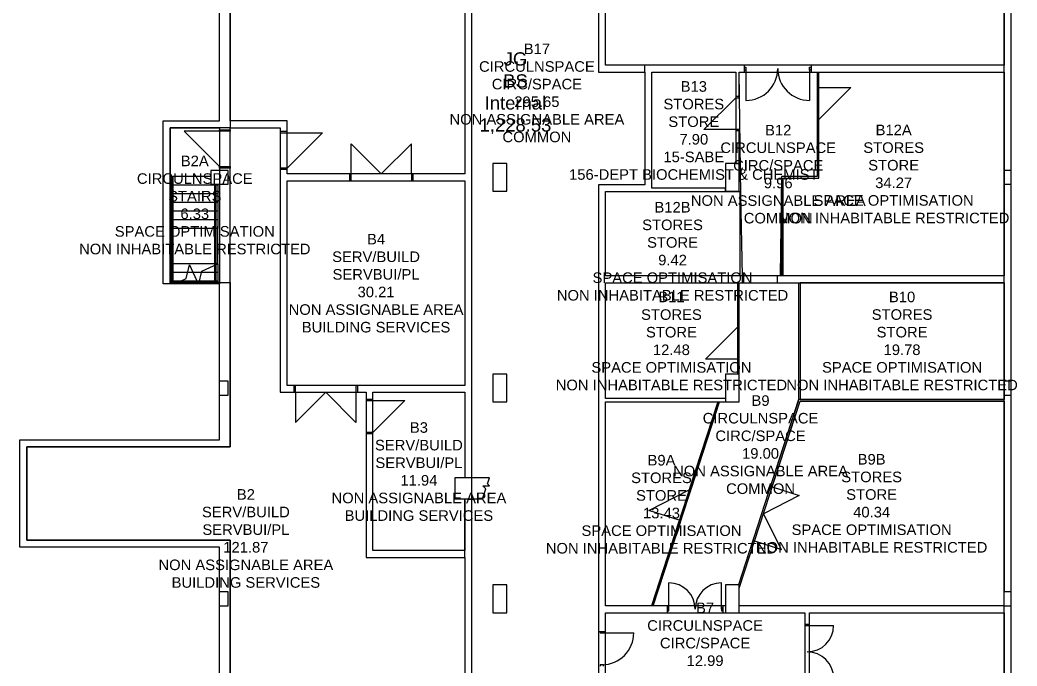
# Model space of a CAD drawing. Extents: x 18193 to 48254, y -1452 to 66829.
# Drawn here: x 18193 to 46939, y 17251 to 35895 of the extents above; entities that cross this region are included whole.
import ezdxf

# ---------------------------------------------------------------- set-up
doc = ezdxf.new("R2010")
doc.units = 0
doc.header["$MEASUREMENT"] = 0
for name, color, linetype in [('A-Column__Concrete', 7, 'CONTINUOUS'), ('A-Door', 252, 'CONTINUOUS'), ('A-Stairs', 7, 'CONTINUOUS'), ('A-Wall__Brick', 7, 'CONTINUOUS'), ('A-Wall__Partition', 252, 'CONTINUOUS'), ('GROS$', 7, 'CONTINUOUS'), ('GROS$TXT', 1, 'CONTINUOUS'), ('RM$', 7, 'CONTINUOUS'), ('RM$TXT', 4, 'CONTINUOUS')]:
    doc.layers.add(name, color=color, linetype=linetype)
doc.styles.add('Arial', font='arial.ttf')

msp = doc.modelspace()

# ---------------------------------------------------------------- linework, layer by layer
at = {"layer": 'A-Column__Concrete'}
for p, q in [((32230, 31751), (31830, 31751)), ((31830, 31751), (31830, 30951)), ((32230, 30951), (32230, 31751)), ((38930, 31751), (38530, 31751)), ((38530, 31751), (38530, 30951)), ((38930, 30951), (38930, 31751)), ((23700, 31551), (23700, 31151)), ((24200, 31551), (23700, 31551)), ((24200, 31151), (24200, 31551)), ((46560, 31551), (46560, 31151)), ((46764, 31551), (46560, 31551)), ((23700, 31151), (24200, 31151)), ((46560, 31151), (46764, 31151)), ((31830, 30951), (32230, 30951)), ((38530, 30951), (38930, 30951)), ((32230, 25671), (31830, 25671)), ((31830, 25671), (31830, 24871)), ((32230, 24871), (32230, 25671)), ((38930, 25671), (38530, 25671)), ((38530, 25671), (38530, 24871)), ((38930, 24871), (38930, 25671)), ((24200, 25471), (23943, 25471)), ((24200, 25071), (24200, 25471)), ((46764, 25471), (46560, 25471)), ((46560, 25471), (46560, 25071)), ((23943, 25071), (24200, 25071)), ((46560, 25071), (46764, 25071)), ((31830, 24871), (32230, 24871)), ((38530, 24871), (38930, 24871)), ((32230, 19591), (31830, 19591)), ((31830, 19591), (31830, 18791)), ((32230, 18791), (32230, 19591)), ((38930, 19591), (38530, 19591)), ((38530, 19591), (38530, 18791)), ((38930, 18791), (38930, 19591)), ((24200, 19391), (23943, 19391)), ((24200, 18991), (24200, 19391)), ((46560, 19391), (46560, 18991)), ((46764, 19391), (46560, 19391)), ((46560, 19391), (46560, 18991)), ((46764, 19391), (46560, 19391)), ((23943, 18991), (24200, 18991)), ((46560, 18991), (46764, 18991)), ((46560, 18991), (46764, 18991)), ((31830, 18791), (32230, 18791)), ((38530, 18791), (38930, 18791))]:
    msp.add_line(p, q, dxfattribs=at)
at = {"layer": 'A-Door'}
for p, q in [((39080, 34536), (39120, 34536)), ((39120, 34536), (39120, 34446)), ((40960, 34446), (40960, 34536)), ((40960, 34536), (41000, 34536)), ((39120, 34446), (39080, 34446)), ((39120, 34490), (39120, 33570)), ((40960, 34490), (40960, 33570)), ((41000, 34446), (40960, 34446)), ((41178, 33981), (41178, 33941)), ((41178, 33941), (41228, 33941)), ((41228, 33941), (41228, 33981)), ((41228, 33941), (42148, 33941)), ((38830, 33691), (38830, 33651)), ((38830, 33651), (38930, 33651)), ((38930, 33651), (38930, 33691)), ((41178, 33021), (41178, 32981)), ((41228, 33021), (41178, 33021)), ((41228, 32981), (41228, 33021)), ((23943, 32681), (22923, 32681)), ((23943, 32681), (23943, 32721)), ((24256, 32681), (23943, 32681)), ((24256, 32721), (24256, 32681)), ((25700, 32681), (25700, 32641)), ((25700, 32641), (25900, 32641)), ((25900, 32641), (25900, 32681)), ((25900, 32641), (26920, 32641)), ((38830, 32731), (37910, 32731)), ((38930, 32731), (38830, 32731)), ((38830, 32731), (38830, 32691)), ((38930, 32691), (38930, 32731)), ((27740, 31451), (27740, 32321)), ((29480, 31451), (29480, 32321)), ((23943, 31661), (24256, 31661)), ((23943, 31621), (23943, 31661)), ((24256, 31661), (24256, 31621)), ((25700, 31621), (25700, 31581)), ((25900, 31621), (25700, 31621)), ((25900, 31581), (25900, 31621)), ((27740, 31451), (27700, 31451)), ((27740, 31251), (27740, 31451)), ((29520, 31451), (29480, 31451)), ((29480, 31451), (29480, 31251)), ((27700, 31251), (27740, 31251)), ((29480, 31251), (29520, 31251)), ((38880, 27071), (38880, 27031)), ((38880, 27031), (38930, 27031)), ((38930, 27031), (38930, 27071)), ((38880, 26111), (37960, 26111)), ((38930, 26111), (38880, 26111)), ((38880, 26111), (38880, 26071)), ((38930, 26071), (38930, 26111)), ((26140, 25351), (26100, 25351)), ((26140, 25151), (26140, 25351)), ((27920, 25351), (27880, 25351)), ((27880, 25351), (27880, 25151)), ((26100, 25151), (26140, 25151)), ((26140, 25151), (26140, 24281)), ((27880, 25151), (27880, 24281)), ((27880, 25151), (27920, 25151)), ((28170, 24951), (28170, 24911)), ((28170, 24911), (28370, 24911)), ((28370, 24911), (28370, 24951)), ((28370, 24911), (29290, 24911)), ((28170, 23991), (28170, 23951)), ((28370, 23991), (28170, 23991)), ((28370, 23951), (28370, 23991)), ((39845, 22480), (39833, 22442)), ((39833, 22442), (39880, 22427)), ((39880, 22427), (39892, 22465)), ((39880, 22427), (40660, 22173)), ((37496, 22370), (37483, 22332)), ((37483, 22332), (37531, 22316)), ((37531, 22316), (37543, 22354)), ((37199, 21457), (36324, 21741)), ((37199, 21457), (37187, 21419)), ((37247, 21441), (37199, 21457)), ((37234, 21403), (37247, 21441)), ((39326, 20883), (39313, 20845)), ((39373, 20867), (39326, 20883)), ((39361, 20829), (39373, 20867)), ((39373, 20867), (40153, 20614)), ((36900, 18892), (36900, 19652)), ((38420, 18892), (38420, 19652)), ((36900, 18936), (36860, 18936)), ((36860, 18846), (36900, 18846)), ((36900, 18846), (36900, 18936)), ((38460, 18936), (38420, 18936)), ((38420, 18936), (38420, 18846)), ((38420, 18846), (38460, 18846)), ((40845, 18461), (40845, 18421)), ((40845, 18421), (40935, 18421)), ((40891, 18421), (41651, 18421)), ((40935, 18421), (40935, 18461)), ((34925, 18251), (34925, 18211)), ((34925, 18211), (35015, 18211)), ((34971, 18211), (35891, 18211)), ((35015, 18211), (35015, 18251)), ((34925, 17291), (34925, 17251)), ((35015, 17291), (34925, 17291)), ((35015, 17251), (35015, 17291))]:
    msp.add_line(p, q, dxfattribs=at)
at = {"layer": 'A-Door', "color": 252}
for p, q in [((42148, 33941), (41228, 33021)), ((37910, 32731), (38830, 33651)), ((22923, 32681), (23943, 31661)), ((26920, 32641), (25900, 31621)), ((27740, 32321), (28610, 31451)), ((29480, 32321), (28610, 31451)), ((37960, 26111), (38880, 27031)), ((26140, 24281), (27010, 25151)), ((27880, 24281), (27010, 25151)), ((29290, 24911), (28370, 23991)), ((36324, 21741), (37483, 22332)), ((40660, 22173), (39627, 21647)), ((40153, 20614), (39627, 21647))]:
    msp.add_line(p, q, dxfattribs=at)
for centre, radius, start, end in [((39120, 34490), 920, 270, 0), ((40960, 34490), 920, 180, 270), ((36900, 18892), 760, 0, 90), ((38420, 18892), 760, 90, 180), ((40891, 18421), 760, 270, 0), ((34971, 18211), 920, 270, 0), ((40891, 16901), 760, 0, 90)]:
    msp.add_arc(centre, radius, start, end, dxfattribs=at)
at = {"layer": 'A-Stairs'}
for p, q in [((22565, 31375), (22530, 31375)), ((22530, 31375), (22530, 31125)), ((22565, 31375), (22530, 31375)), ((22565, 31375), (22605, 31375)), ((22565, 31375), (22565, 30125)), ((23700, 31375), (22605, 31375)), ((23700, 31375), (22605, 31375)), ((22605, 31375), (22605, 30125)), ((22530, 31125), (22530, 30875)), ((22565, 31125), (22530, 31125)), ((22565, 31125), (22530, 31125)), ((23805, 31125), (22605, 31125)), ((23805, 31125), (22605, 31125)), ((23805, 31151), (23805, 30125)), ((23845, 31151), (23845, 30125)), ((23900, 31125), (23845, 31125)), ((23900, 31125), (23845, 31125)), ((23900, 31151), (23900, 31125)), ((23900, 31125), (23900, 30875)), ((22530, 30875), (22530, 30625)), ((22565, 30875), (22530, 30875)), ((22565, 30875), (22530, 30875)), ((23805, 30875), (22605, 30875)), ((23805, 30875), (22605, 30875)), ((23900, 30875), (23845, 30875)), ((23900, 30875), (23845, 30875)), ((23900, 30875), (23900, 30625)), ((22530, 30625), (22530, 30375)), ((22565, 30625), (22530, 30625)), ((22565, 30625), (22530, 30625)), ((23805, 30625), (22605, 30625)), ((23805, 30625), (22605, 30625)), ((23900, 30625), (23845, 30625)), ((23900, 30625), (23845, 30625)), ((23900, 30625), (23900, 30375)), ((22530, 30375), (22530, 30125)), ((22565, 30375), (22530, 30375)), ((22565, 30375), (22530, 30375)), ((23805, 30375), (22605, 30375)), ((23805, 30375), (22605, 30375)), ((23900, 30375), (23845, 30375)), ((23900, 30375), (23845, 30375)), ((23900, 30375), (23900, 30125)), ((22530, 30125), (22530, 29875)), ((22565, 30125), (22530, 30125)), ((22565, 30125), (22530, 30125)), ((22565, 30125), (22565, 29875)), ((23805, 30125), (22605, 30125)), ((23805, 30125), (22605, 30125)), ((22605, 30125), (22605, 29875)), ((23805, 30125), (23805, 29875)), ((23900, 30125), (23845, 30125)), ((23900, 30125), (23845, 30125)), ((23845, 30125), (23845, 29875)), ((23900, 30125), (23900, 29875)), ((22530, 29875), (22530, 28861)), ((22565, 29875), (22530, 29875)), ((22565, 29875), (22565, 29111)), ((23805, 29875), (22605, 29875)), ((22605, 29875), (22605, 29111)), ((23805, 29875), (23805, 29111)), ((23900, 29875), (23845, 29875)), ((23845, 29875), (23845, 29111)), ((23900, 28861), (23900, 29875)), ((22565, 29111), (22565, 28861)), ((22605, 29111), (22605, 28861)), ((23805, 29111), (23805, 28861)), ((23845, 29111), (23845, 28861)), ((22565, 28861), (22530, 28861)), ((22530, 28861), (22530, 28611)), ((22565, 28861), (22530, 28861)), ((22565, 28861), (22565, 28281)), ((23805, 28861), (22605, 28861)), ((23805, 28861), (22605, 28861)), ((22605, 28861), (22605, 28281)), ((22988, 28436), (23083, 28825)), ((23083, 28825), (23336, 28281)), ((23441, 28647), (23900, 28861)), ((23805, 28861), (23805, 28817)), ((23805, 28817), (23845, 28835)), ((23805, 28817), (23805, 28281)), ((23900, 28861), (23845, 28861)), ((23900, 28861), (23845, 28861)), ((23845, 28861), (23845, 28835)), ((23845, 28835), (23845, 28281)), ((23900, 28861), (23900, 28281)), ((22530, 28611), (22530, 28361)), ((22565, 28611), (22530, 28611)), ((22565, 28611), (22530, 28611)), ((23031, 28611), (22605, 28611)), ((23031, 28611), (22605, 28611)), ((23182, 28611), (23031, 28611)), ((23182, 28611), (23031, 28611)), ((23433, 28611), (23182, 28611)), ((23433, 28611), (23182, 28611)), ((23352, 28281), (23441, 28647)), ((23900, 28611), (23433, 28611)), ((23900, 28611), (23433, 28611)), ((22530, 28361), (22530, 28281)), ((22565, 28361), (22530, 28361)), ((22565, 28361), (22530, 28361)), ((22828, 28361), (22605, 28361)), ((22828, 28361), (22605, 28361)), ((22656, 28281), (22988, 28436)), ((23299, 28361), (22828, 28361)), ((23299, 28361), (22828, 28361)), ((23372, 28361), (23299, 28361)), ((23372, 28361), (23299, 28361)), ((23900, 28361), (23372, 28361)), ((23900, 28361), (23372, 28361))]:
    msp.add_line(p, q, dxfattribs=at)
at = {"layer": 'A-Wall__Brick'}
for p, q in [((46764, 58530), (46764, 961)), ((23943, 32981), (23943, 56221)), ((24256, 32981), (24256, 56021)), ((31020, 50281), (31020, 31451)), ((31220, 22688), (31220, 49991)), ((34870, 45659), (34870, 34391)), ((35070, 34591), (35070, 45659)), ((46564, 37231), (46564, 34591)), ((36209, 34591), (35070, 34591)), ((39080, 34591), (36209, 34591)), ((36209, 34391), (36209, 34591)), ((39080, 34391), (39080, 34591)), ((46564, 34591), (41000, 34591)), ((41000, 34591), (41000, 34391)), ((34870, 34391), (36209, 34391)), ((36209, 34391), (36209, 31141)), ((36409, 31041), (36409, 34391)), ((36409, 34391), (38830, 34391)), ((38830, 34391), (38830, 33691)), ((38930, 34391), (39080, 34391)), ((38930, 33691), (38930, 34391)), ((41000, 34391), (41228, 34391)), ((41228, 34391), (46564, 34391)), ((46564, 34391), (46564, 31551)), ((38830, 33691), (38930, 33691)), ((22324, 28281), (22324, 32981)), ((22324, 32981), (23943, 32981)), ((22524, 28281), (22524, 32781)), ((22524, 32781), (23943, 32781)), ((23943, 32781), (23943, 32721)), ((25900, 32981), (24256, 32981)), ((24256, 32781), (25700, 32781)), ((24256, 32721), (24256, 32781)), ((25700, 32781), (25700, 32681)), ((25900, 32681), (25900, 32981)), ((23943, 32721), (24256, 32721)), ((25700, 32681), (25900, 32681)), ((38930, 32691), (38830, 32691)), ((38830, 32691), (38830, 31751)), ((38930, 31751), (38930, 32691)), ((24256, 31621), (23943, 31621)), ((23943, 31621), (23943, 31551)), ((24256, 23781), (24256, 31621)), ((38830, 31751), (38930, 31751)), ((25900, 31581), (25700, 31581)), ((25700, 31581), (25700, 25151)), ((25900, 31451), (25900, 31581)), ((27700, 31451), (25900, 31451)), ((27700, 31251), (27700, 31451)), ((31020, 31451), (29520, 31451)), ((29520, 31451), (29520, 31251)), ((23943, 31151), (23943, 28281)), ((25900, 25351), (25900, 31251)), ((25900, 31251), (27700, 31251)), ((29520, 31251), (31020, 31251)), ((31020, 31251), (31020, 25351)), ((34870, 31141), (34870, 18251)), ((36209, 31141), (34870, 31141)), ((46564, 31151), (46564, 28511)), ((35070, 28511), (35070, 30941)), ((35070, 30941), (36409, 30941)), ((38530, 31041), (36409, 31041)), ((36409, 30941), (38530, 30941)), ((38530, 30941), (38530, 31041)), ((39027, 28511), (35070, 28511)), ((39027, 28311), (39027, 28511)), ((40200, 28511), (40027, 28511)), ((40027, 28511), (40027, 28311)), ((46564, 28511), (40200, 28511)), ((23943, 28281), (22324, 28281)), ((23943, 23781), (23943, 28281)), ((35070, 24971), (35070, 28311)), ((35070, 28311), (38880, 28311)), ((38880, 28311), (39027, 28311)), ((40027, 28311), (46564, 28311)), ((46564, 28311), (46564, 24946)), ((26100, 25351), (25900, 25351)), ((26100, 25151), (26100, 25351)), ((31020, 25351), (27920, 25351)), ((27920, 25351), (27920, 25151)), ((25700, 25151), (26100, 25151)), ((27920, 25151), (28170, 25151)), ((28170, 25151), (28170, 24951)), ((28370, 24951), (28370, 25151)), ((28370, 25151), (31020, 25151)), ((31020, 25151), (31020, 22681)), ((28170, 24951), (28370, 24951)), ((38530, 24971), (35070, 24971)), ((35070, 18991), (35070, 24871)), ((35070, 24871), (38309, 24871)), ((38309, 24871), (38530, 24871)), ((46564, 24896), (46564, 19391)), ((28370, 23951), (28170, 23951)), ((28170, 23951), (28170, 20381)), ((28370, 20581), (28370, 23951)), ((18193, 20681), (18193, 23781)), ((18193, 23781), (23943, 23781)), ((18393, 23581), (24256, 23581)), ((18393, 20881), (18393, 23581)), ((24256, 23581), (24256, 23781)), ((30731, 22681), (30731, 22081)), ((31731, 22681), (30731, 22681)), ((31623, 22366), (31539, 22451)), ((31539, 22451), (31731, 22451)), ((31671, 22511), (31731, 22681)), ((31731, 22451), (31671, 22511)), ((31531, 22081), (31623, 22366)), ((30731, 22081), (31531, 22081)), ((31020, 20381), (31020, 22081)), ((31220, 12821), (31220, 22081)), ((24256, 20881), (18393, 20881)), ((24256, 20681), (24256, 20881)), ((23943, 20681), (18193, 20681)), ((23943, 6461), (23943, 20681)), ((24256, 9081), (24256, 20681)), ((28820, 20581), (28370, 20581)), ((31020, 20581), (28820, 20581)), ((28170, 20381), (28820, 20381)), ((28820, 20381), (31020, 20381)), ((31020, 20381), (31020, 8881)), ((36860, 18991), (35070, 18991)), ((36860, 18791), (36860, 18991)), ((38530, 18991), (38460, 18991)), ((38460, 18991), (38460, 18791)), ((46560, 18991), (38930, 18991)), ((35070, 18791), (36860, 18791)), ((35070, 18251), (35070, 18791)), ((38460, 18791), (38530, 18791)), ((38930, 18791), (40820, 18791)), ((40820, 18791), (40820, 18461)), ((40960, 18791), (46564, 18791)), ((40960, 18461), (40960, 18791)), ((46564, 18791), (46564, 13311)), ((40820, 18461), (40960, 18461)), ((34870, 18251), (35070, 18251))]:
    msp.add_line(p, q, dxfattribs=at)
at = {"layer": 'A-Wall__Partition'}
for p, q in [((41178, 34391), (41178, 33981)), ((41228, 33981), (41228, 34391)), ((41178, 33981), (41228, 33981)), ((41228, 32981), (41178, 32981)), ((41178, 32981), (41178, 31376)), ((41228, 31326), (41228, 32981)), ((40150, 31376), (40150, 28511)), ((41178, 31376), (40150, 31376)), ((40200, 28511), (40200, 31326)), ((40200, 31326), (41228, 31326)), ((38880, 28311), (38880, 27071)), ((38930, 27071), (38930, 28311)), ((38880, 27071), (38930, 27071)), ((38930, 26071), (38880, 26071)), ((38880, 26071), (38880, 25671)), ((38930, 25671), (38930, 26071)), ((38309, 24871), (37496, 22370)), ((37543, 22354), (38361, 24871)), ((40646, 24946), (39845, 22480)), ((39892, 22465), (40682, 24896)), ((46564, 24946), (40646, 24946)), ((40682, 24896), (46564, 24896)), ((39845, 22480), (39892, 22465)), ((37496, 22370), (37543, 22354)), ((37187, 21419), (36398, 18991)), ((36451, 18991), (37234, 21403)), ((37234, 21403), (37187, 21419)), ((39313, 20845), (38906, 19591)), ((38930, 19502), (39361, 20829)), ((39361, 20829), (39313, 20845))]:
    msp.add_line(p, q, dxfattribs=at)
at = {"layer": 'GROS$', "flags": 128}
msp.add_lwpolyline([(24256, 56021), (24256, 32781), (22524, 32781), (22524, 28323), (24256, 28323), (24256, 23581), (18393, 23581), (18393, 20881), (24256, 20881), (24256, 6661), (31830, 6661), (31830, 7431), (32230, 7431), (32230, 4101), (38530, 4101), (38530, 4151), (38530, 4401), (38930, 4401), (38930, 3984), (41953, 961), (46564, 961), (46564, 8451), (46564, 55871)], dxfattribs=at)
at = {"layer": 'RM$', "flags": 128}
for points in [[(34870, 56071), (34870, 34391), (36209, 34391), (36209, 31141), (34870, 31141), (34870, 16381)], [(31222, 9081), (31222, 49991)]]:
    msp.add_lwpolyline(points, dxfattribs=at)
for points in [[(24256, 56021), (31020, 56021), (31020, 31451), (25900, 31451), (25900, 32981), (24256, 32981)], [(36409, 34391), (38830, 34391), (38830, 31751), (38530, 31751), (38530, 31041), (36409, 31041)], [(38945, 34391), (41178, 34391), (41178, 31376), (40150, 31376), (40114, 28511), (39027, 28511), (38979, 30856), (38930, 34391)], [(41228, 34391), (46564, 34391), (46564, 28511), (40200, 28511), (40200, 31326), (41228, 31326)], [(24256, 32781), (25700, 32781), (25700, 25151), (28170, 25151), (28170, 20381), (31020, 20381), (31020, 9091), (24256, 9091), (24256, 20881), (18393, 20881), (18393, 23581), (24256, 23581)], [(35070, 28311), (38880, 28311), (38880, 25698), (38880, 25671), (38530, 25671), (38530, 24971), (35070, 24971)], [(38930, 28311), (40641, 28311), (40641, 24946), (38906, 19591), (38530, 19591), (38530, 18991), (36451, 18991), (38361, 24871), (38930, 24871)], [(28370, 25151), (31020, 25151), (31020, 22681), (30731, 22681), (30731, 22081), (31020, 22081), (31020, 20581), (28370, 20581)], [(35070, 24871), (38309, 24871), (36398, 18991), (35070, 18991)], [(40682, 24896), (46564, 24896), (46560, 18991), (38930, 18991), (38930, 19502)], [(46564, 18791), (46564, 8651), (38730, 8651), (38730, 12711), (38930, 12711), (38930, 13311), (40960, 13311), (40960, 18791)]]:
    msp.add_lwpolyline(points, close=True, dxfattribs=at)
at = {"layer": 'RM$'}
for points in [[(35070, 45659), (46564, 45659), (46564, 34591), (35070, 34591)], [(22524, 32781), (23943, 32781), (23943, 28323), (22524, 28323)], [(25900, 31251), (31020, 31251), (31020, 25351), (25900, 25351)], [(35070, 30941), (38945, 30941), (38945, 28511), (35070, 28511)], [(40684, 24946), (46564, 24946), (46564, 28311), (40684, 28311)], [(35070, 18791), (40820, 18791), (40820, 16531), (35070, 16531)]]:
    msp.add_lwpolyline(points, close=True, dxfattribs=at)

# ---------------------------------------------------------------- texts
at = {"layer": 'GROS$TXT', "insert": (32478, 32603), "char_height": 381, "attachment_point": 8, "style": 'Arial'}
msp.add_mtext('JG^M^JBS^M^JInternal^M^J1,228.53^M^J', dxfattribs=at)
at = {"layer": 'RM$TXT', "char_height": 304.8, "attachment_point": 8, "style": 'Arial'}
for s, insert in [('B17^M^JCIRCULNSPACE^M^JCIRC/SPACE^M^J295.65^M^JNON ASSIGNABLE AREA^M^JCOMMON^M^J', (33097, 32362)), ('B13^M^JSTORES^M^JSTORE^M^J7.90^M^J15-SABE^M^J156-DEPT BIOCHEMIST & CHEMIST^M^J', (37620, 31278)), ('B12^M^JCIRCULNSPACE^M^JCIRC/SPACE^M^J9.96^M^JNON ASSIGNABLE AREA^M^JCOMMON^M^J', (40054, 30018)), ('B12A^M^JSTORES^M^JSTORE^M^J34.27^M^JSPACE OPTIMISATION^M^JNON INHABITABLE RESTRICTED^M^J', (43382, 30022)), ('B2A^M^JCIRCULNSPACE^M^JSTAIRS^M^J6.33^M^JSPACE OPTIMISATION^M^JNON INHABITABLE RESTRICTED^M^J', (23234, 29128)), ('B12B^M^JSTORES^M^JSTORE^M^J9.42^M^JSPACE OPTIMISATION^M^JNON INHABITABLE RESTRICTED^M^J', (37007, 27793)), ('B4^M^JSERV/BUILD^M^JSERVBUI/PL^M^J30.21^M^JNON ASSIGNABLE AREA^M^JBUILDING SERVICES^M^J', (28460, 26873)), ('B11^M^JSTORES^M^JSTORE^M^J12.48^M^JSPACE OPTIMISATION^M^JNON INHABITABLE RESTRICTED^M^J', (36975, 25204)), ('B10^M^JSTORES^M^JSTORE^M^J19.78^M^JSPACE OPTIMISATION^M^JNON INHABITABLE RESTRICTED^M^J', (43624, 25205)), ('B9^M^JCIRCULNSPACE^M^JCIRC/SPACE^M^J19.00^M^JNON ASSIGNABLE AREA^M^JCOMMON^M^J', (39544, 22214)), ('B3^M^JSERV/BUILD^M^JSERVBUI/PL^M^J11.94^M^JNON ASSIGNABLE AREA^M^JBUILDING SERVICES^M^J', (29695, 21437)), ('B9A^M^JSTORES^M^JSTORE^M^J13.43^M^JSPACE OPTIMISATION^M^JNON INHABITABLE RESTRICTED^M^J', (36689, 20494)), ('B9B^M^JSTORES^M^JSTORE^M^J40.34^M^JSPACE OPTIMISATION^M^JNON INHABITABLE RESTRICTED^M^J', (42747, 20520)), ('B2^M^JSERV/BUILD^M^JSERVBUI/PL^M^J121.87^M^JNON ASSIGNABLE AREA^M^JBUILDING SERVICES^M^J', (24707, 19507)), ('B7^M^JCIRCULNSPACE^M^JCIRC/SPACE^M^J12.99^M^JNON ASSIGNABLE AREA^M^JCOMMON^M^J', (37945, 16233))]:
    msp.add_mtext(s, dxfattribs=dict(at, insert=insert))

doc.saveas('drawing.dxf')
